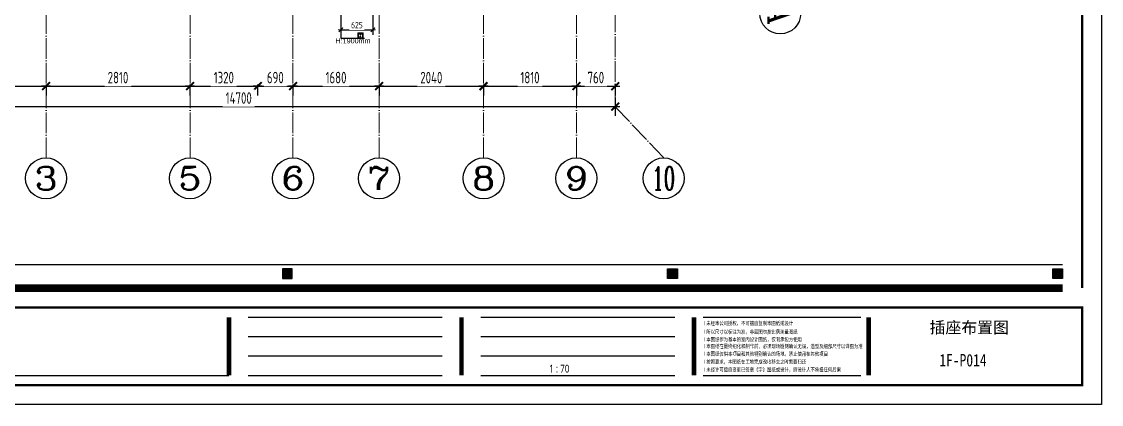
# Model space of a CAD drawing. Header units: inches. Extents: x -50945 to 250244, y -404780 to 18493.
# Drawn here: x 102031 to 123107, y -292400 to -284927 of the extents above; entities that cross this region are included whole.
import ezdxf
from ezdxf.enums import TextEntityAlignment as Align

# ---------------------------------------------------------------- set-up
doc = ezdxf.new("R2010")
doc.units = ezdxf.units.IN
doc.header["$MEASUREMENT"] = 0
doc.linetypes.add('DOTE', pattern=[2.42, 2, -0.2, 0.02, -0.2])
for name, color, linetype in [('0 @ 1 (1)', 7, 'Continuous'), ('15开关布置图-YJ', 2, 'Continuous'), ('AXIS', 1, 'Continuous'), ('AXIS_TEXT', 7, 'Continuous'), ('A图框', 7, 'Continuous'), ('D-ARCHI', 250, 'Continuous'), ('外标注', 50, 'Continuous')]:
    doc.layers.add(name, color=color, linetype=linetype)
for name, color, linetype, lineweight in [('0000插座', 1, 'Continuous', 25), ('0000照明', 241, 'Continuous', 25), ('天棚材质标注', 2, 'Continuous', 5)]:
    doc.layers.add(name, color=color, linetype=linetype, lineweight=lineweight)
doc.styles.add('04.YBC-外标注3.0', font='', dxfattribs={"width": 0.8, "height": 3})
doc.styles.add('05.YBC-内标注2.5', font='', dxfattribs={"width": 0.8, "height": 2.5})
doc.styles.add('_TCH_AXIS', font='COMPLEX', dxfattribs={"bigfont": 'GBCBIG'})
doc.styles.add('COMPLEX', font='COMPLEX')
doc.styles.add('HBA-DIMT', font='ARCHS.SHX', dxfattribs={"width": 0.8})
doc.styles.add('MtXpl_Arial_Unicode_', font='Arial Unicode.ttf')
doc.styles.get("Standard").update_dxf_attribs({"font": 'Arial.ttf'})
doc.styles.add('宋体', font='', dxfattribs={"width": 0.8})
doc.styles.get('04.YBC-外标注3.0').set_extended_font_data('SimSun')
doc.styles.get('05.YBC-内标注2.5').set_extended_font_data('SimSun')
doc.styles.get('宋体').set_extended_font_data('SimSun')
doc.dimstyles.new('HBA_40', dxfattribs={"dimscale": 50, "dimtxt": 2.5, "dimasz": 0.1, "dimexe": 2, "dimexo": 2.5, "dimgap": 0.6, "dimtad": 1, "dimdec": 0, "dimrnd": 5, "dimzin": 0, "dimtxsty": 'HBA-DIMT', "dimblk": 'HBA_DIMENSION_TICK', "dimblk1": 'HBA_DIMENSION_TICK', "dimblk2": 'HBA_DIMENSION_TICK', "dimcen": 0.125, "dimclrd": 44, "dimclre": 44, "dimclrt": 2, "dimadec": 0, "dimazin": 0, "dimtfac": 1, "dimtdec": 0, "dimtix": 1, "dimtmove": 1, "dimatfit": 3, "dimldrblk": 'HBA_Leader_Dot', "dimfxl": 0, "dimtvp": 1, "dimtfill": 1, "dimtolj": 1, "dimtzin": 0, "dimarcsym": 0})

# ---------------------------------------------------------------- blocks, each defined once
blk = doc.blocks.new('HBA_DIMENSION_TICK')
at = {"color": 0, "linetype": 'ByBlock'}
for p, q in [((-10, 0), (0, 0)), ((0, 0), (10, 0))]:
    blk.add_line(p, q, dxfattribs=at)
at = {"color": 50, "linetype": 'ByBlock'}
blk.add_solid([(-10, -7), (-7, -10), (7, 10), (10, 7)], dxfattribs=at)
blk = doc.blocks.new('*D739')
at = {"layer": 'Defpoints', "color": 0, "transparency": 16777216}
for p in [(98919, -285932), (102508, -285932), (102508, -286187)]:
    blk.add_point(p, dxfattribs=at)
at = {"layer": '外标注', "color": 44, "lineweight": -2, "transparency": 16777216}
for p, q in [((98919, -286157), (98919, -286367)), ((98928, -286187), (102499, -286187)), ((102508, -286157), (102508, -286367))]:
    blk.add_line(p, q, dxfattribs=at)
at = {"layer": '外标注', "color": 44, "lineweight": -2, "transparency": 16777216, "xscale": 9, "yscale": 9, "zscale": 9, "rotation": 180}
blk.add_blockref('HBA_DIMENSION_TICK', (98919, -286187), dxfattribs=at)
at = {"layer": '外标注', "color": 44, "lineweight": -2, "transparency": 16777216, "xscale": 9, "yscale": 9, "zscale": 9}
blk.add_blockref('HBA_DIMENSION_TICK', (102508, -286187), dxfattribs=at)
at = {"layer": '外标注', "color": 2, "transparency": 16777216, "insert": (100714, -286020), "char_height": 225, "attachment_point": 5, "style": 'HBA-DIMT', "bg_fill": 3, "box_fill_scale": 1.25, "bg_fill_color": 256, "bg_fill_true_color": 13158600, "bg_fill_transparency": 0}
blk.add_mtext('\\A1;3590', dxfattribs=at)
blk = doc.blocks.new('HBA_Leader_Dot')
at = {"color": 0, "linetype": 'ByBlock'}
blk.add_line((-5, 0), (-10, 0), dxfattribs=at)
at = {"color": 0, "linetype": 'ByBlock', "const_width": 5}
blk.add_lwpolyline([(-2.5, 0, 1), (2.5, 0, 1)], format="xyb", close=True, dxfattribs=at)
blk = doc.blocks.new('*D740')
at = {"layer": 'Defpoints', "color": 0, "transparency": 16777216}
for p in [(102508, -285932), (105318, -285932), (105318, -286187)]:
    blk.add_point(p, dxfattribs=at)
at = {"layer": '外标注', "color": 44, "lineweight": -2, "transparency": 16777216}
for p, q in [((102508, -286157), (102508, -286367)), ((102517, -286187), (105309, -286187)), ((105318, -286157), (105318, -286367))]:
    blk.add_line(p, q, dxfattribs=at)
at = {"layer": '外标注', "color": 44, "lineweight": -2, "transparency": 16777216, "xscale": 9, "yscale": 9, "zscale": 9, "rotation": 180}
blk.add_blockref('HBA_DIMENSION_TICK', (102508, -286187), dxfattribs=at)
at = {"layer": '外标注', "color": 44, "lineweight": -2, "transparency": 16777216, "xscale": 9, "yscale": 9, "zscale": 9}
blk.add_blockref('HBA_DIMENSION_TICK', (105318, -286187), dxfattribs=at)
at = {"layer": '外标注', "color": 2, "transparency": 16777216, "insert": (103913, -286020), "char_height": 225, "attachment_point": 5, "style": 'HBA-DIMT', "bg_fill": 3, "box_fill_scale": 1.25, "bg_fill_color": 256, "bg_fill_true_color": 13158600, "bg_fill_transparency": 0}
blk.add_mtext('\\A1;2810', dxfattribs=at)
blk = doc.blocks.new('*D741')
at = {"layer": 'Defpoints', "color": 0, "transparency": 16777216}
for p in [(105318, -285932), (106638, -285932), (106638, -286187)]:
    blk.add_point(p, dxfattribs=at)
at = {"layer": '外标注', "color": 44, "lineweight": -2, "transparency": 16777216}
for p, q in [((105318, -286157), (105318, -286367)), ((105327, -286187), (106629, -286187)), ((106638, -286157), (106638, -286367))]:
    blk.add_line(p, q, dxfattribs=at)
at = {"layer": '外标注', "color": 44, "lineweight": -2, "transparency": 16777216, "xscale": 9, "yscale": 9, "zscale": 9, "rotation": 180}
blk.add_blockref('HBA_DIMENSION_TICK', (105318, -286187), dxfattribs=at)
at = {"layer": '外标注', "color": 44, "lineweight": -2, "transparency": 16777216, "xscale": 9, "yscale": 9, "zscale": 9}
blk.add_blockref('HBA_DIMENSION_TICK', (106638, -286187), dxfattribs=at)
at = {"layer": '外标注', "color": 2, "transparency": 16777216, "insert": (105978, -286020), "char_height": 225, "attachment_point": 5, "style": 'HBA-DIMT', "bg_fill": 3, "box_fill_scale": 1.25, "bg_fill_color": 256, "bg_fill_true_color": 13158600, "bg_fill_transparency": 0}
blk.add_mtext('\\A1;1320', dxfattribs=at)
blk = doc.blocks.new('*D742')
at = {"layer": 'Defpoints', "color": 0, "transparency": 16777216}
for p in [(106638, -285932), (107328, -285932), (107328, -286187)]:
    blk.add_point(p, dxfattribs=at)
at = {"layer": '外标注', "color": 44, "lineweight": -2, "transparency": 16777216}
for p, q in [((106638, -286157), (106638, -286367)), ((106647, -286187), (107319, -286187)), ((107328, -286157), (107328, -286367))]:
    blk.add_line(p, q, dxfattribs=at)
at = {"layer": '外标注', "color": 44, "lineweight": -2, "transparency": 16777216, "xscale": 9, "yscale": 9, "zscale": 9, "rotation": 180}
blk.add_blockref('HBA_DIMENSION_TICK', (106638, -286187), dxfattribs=at)
at = {"layer": '外标注', "color": 44, "lineweight": -2, "transparency": 16777216, "xscale": 9, "yscale": 9, "zscale": 9}
blk.add_blockref('HBA_DIMENSION_TICK', (107328, -286187), dxfattribs=at)
at = {"layer": '外标注', "color": 2, "transparency": 16777216, "insert": (106983, -286020), "char_height": 225, "attachment_point": 5, "style": 'HBA-DIMT', "bg_fill": 3, "box_fill_scale": 1.25, "bg_fill_color": 256, "bg_fill_true_color": 13158600, "bg_fill_transparency": 0}
blk.add_mtext('\\A1;690', dxfattribs=at)
blk = doc.blocks.new('*D743')
at = {"layer": 'Defpoints', "color": 0, "transparency": 16777216}
for p in [(107328, -285932), (109008, -285932), (109008, -286187)]:
    blk.add_point(p, dxfattribs=at)
at = {"layer": '外标注', "color": 44, "lineweight": -2, "transparency": 16777216}
for p, q in [((107328, -286157), (107328, -286367)), ((107337, -286187), (108999, -286187)), ((109008, -286157), (109008, -286367))]:
    blk.add_line(p, q, dxfattribs=at)
at = {"layer": '外标注', "color": 44, "lineweight": -2, "transparency": 16777216, "xscale": 9, "yscale": 9, "zscale": 9, "rotation": 180}
blk.add_blockref('HBA_DIMENSION_TICK', (107328, -286187), dxfattribs=at)
at = {"layer": '外标注', "color": 44, "lineweight": -2, "transparency": 16777216, "xscale": 9, "yscale": 9, "zscale": 9}
blk.add_blockref('HBA_DIMENSION_TICK', (109008, -286187), dxfattribs=at)
at = {"layer": '外标注', "color": 2, "transparency": 16777216, "insert": (108168, -286020), "char_height": 225, "attachment_point": 5, "style": 'HBA-DIMT', "bg_fill": 3, "box_fill_scale": 1.25, "bg_fill_color": 256, "bg_fill_true_color": 13158600, "bg_fill_transparency": 0}
blk.add_mtext('\\A1;1680', dxfattribs=at)
blk = doc.blocks.new('*D744')
at = {"layer": 'Defpoints', "color": 0, "transparency": 16777216}
for p in [(109008, -285932), (111048, -285932), (111048, -286187)]:
    blk.add_point(p, dxfattribs=at)
at = {"layer": '外标注', "color": 44, "lineweight": -2, "transparency": 16777216}
for p, q in [((109008, -286157), (109008, -286367)), ((109017, -286187), (111039, -286187)), ((111048, -286157), (111048, -286367))]:
    blk.add_line(p, q, dxfattribs=at)
at = {"layer": '外标注', "color": 44, "lineweight": -2, "transparency": 16777216, "xscale": 9, "yscale": 9, "zscale": 9, "rotation": 180}
blk.add_blockref('HBA_DIMENSION_TICK', (109008, -286187), dxfattribs=at)
at = {"layer": '外标注', "color": 44, "lineweight": -2, "transparency": 16777216, "xscale": 9, "yscale": 9, "zscale": 9}
blk.add_blockref('HBA_DIMENSION_TICK', (111048, -286187), dxfattribs=at)
at = {"layer": '外标注', "color": 2, "transparency": 16777216, "insert": (110028, -286020), "char_height": 225, "attachment_point": 5, "style": 'HBA-DIMT', "bg_fill": 3, "box_fill_scale": 1.25, "bg_fill_color": 256, "bg_fill_true_color": 13158600, "bg_fill_transparency": 0}
blk.add_mtext('\\A1;2040', dxfattribs=at)
blk = doc.blocks.new('*D745')
at = {"layer": 'Defpoints', "color": 0, "transparency": 16777216}
for p in [(111048, -285932), (112859, -285932), (112859, -286187)]:
    blk.add_point(p, dxfattribs=at)
at = {"layer": '外标注', "color": 44, "lineweight": -2, "transparency": 16777216}
for p, q in [((111048, -286157), (111048, -286367)), ((111057, -286187), (112850, -286187)), ((112859, -286157), (112859, -286367))]:
    blk.add_line(p, q, dxfattribs=at)
at = {"layer": '外标注', "color": 44, "lineweight": -2, "transparency": 16777216, "xscale": 9, "yscale": 9, "zscale": 9, "rotation": 180}
blk.add_blockref('HBA_DIMENSION_TICK', (111048, -286187), dxfattribs=at)
at = {"layer": '外标注', "color": 44, "lineweight": -2, "transparency": 16777216, "xscale": 9, "yscale": 9, "zscale": 9}
blk.add_blockref('HBA_DIMENSION_TICK', (112859, -286187), dxfattribs=at)
at = {"layer": '外标注', "color": 2, "transparency": 16777216, "insert": (111954, -286020), "char_height": 225, "attachment_point": 5, "style": 'HBA-DIMT', "bg_fill": 3, "box_fill_scale": 1.25, "bg_fill_color": 256, "bg_fill_true_color": 13158600, "bg_fill_transparency": 0}
blk.add_mtext('\\A1;1810', dxfattribs=at)
blk = doc.blocks.new('*D746')
at = {"layer": 'Defpoints', "color": 0, "transparency": 16777216}
for p in [(112859, -285932), (113619, -285932), (113619, -286187)]:
    blk.add_point(p, dxfattribs=at)
at = {"layer": '外标注', "color": 44, "lineweight": -2, "transparency": 16777216}
for p, q in [((112859, -286157), (112859, -286367)), ((112868, -286187), (113610, -286187)), ((113619, -286157), (113619, -286367))]:
    blk.add_line(p, q, dxfattribs=at)
at = {"layer": '外标注', "color": 44, "lineweight": -2, "transparency": 16777216, "xscale": 9, "yscale": 9, "zscale": 9, "rotation": 180}
blk.add_blockref('HBA_DIMENSION_TICK', (112859, -286187), dxfattribs=at)
at = {"layer": '外标注', "color": 44, "lineweight": -2, "transparency": 16777216, "xscale": 9, "yscale": 9, "zscale": 9}
blk.add_blockref('HBA_DIMENSION_TICK', (113619, -286187), dxfattribs=at)
at = {"layer": '外标注', "color": 2, "transparency": 16777216, "insert": (113239, -286020), "char_height": 225, "attachment_point": 5, "style": 'HBA-DIMT', "bg_fill": 3, "box_fill_scale": 1.25, "bg_fill_color": 256, "bg_fill_true_color": 13158600, "bg_fill_transparency": 0}
blk.add_mtext('\\A1;760', dxfattribs=at)
blk = doc.blocks.new('*D747')
at = {"layer": 'Defpoints', "color": 0, "transparency": 16777216}
for p in [(98919, -286187), (113619, -286187), (113619, -286587)]:
    blk.add_point(p, dxfattribs=at)
at = {"layer": '外标注', "color": 44, "lineweight": -2, "transparency": 16777216}
for p, q in [((98919, -286412), (98919, -286767)), ((113619, -286412), (113619, -286767)), ((98928, -286587), (113610, -286587))]:
    blk.add_line(p, q, dxfattribs=at)
at = {"layer": '外标注', "color": 44, "lineweight": -2, "transparency": 16777216, "xscale": 9, "yscale": 9, "zscale": 9, "rotation": 180}
blk.add_blockref('HBA_DIMENSION_TICK', (98919, -286587), dxfattribs=at)
at = {"layer": '外标注', "color": 44, "lineweight": -2, "transparency": 16777216, "xscale": 9, "yscale": 9, "zscale": 9}
blk.add_blockref('HBA_DIMENSION_TICK', (113619, -286587), dxfattribs=at)
at = {"layer": '外标注', "color": 2, "transparency": 16777216, "insert": (106269, -286420), "char_height": 225, "attachment_point": 5, "style": 'HBA-DIMT', "bg_fill": 3, "box_fill_scale": 1.25, "bg_fill_color": 256, "bg_fill_true_color": 13158600, "bg_fill_transparency": 0}
blk.add_mtext('\\A1;14700', dxfattribs=at)
blk = doc.blocks.new('_AXISO')
blk.add_circle((0, 0), 0.5)
at = {"layer": 'AXIS_TEXT', "style": 'COMPLEX', "width": 1.041667}
blk.add_attdef('A', text='', height=0.56, dxfattribs=at).set_placement((-0.25, -0.28), (0.25, -0.28), align=Align.FIT)
blk = doc.blocks.new('gegeg')
at = {"layer": 'A图框'}
h = blk.add_hatch(color=256, dxfattribs=at)
h.dxf.hatch_style = 1
h.paths.add_polyline_path([(147800, -57733), (147975, -57733), (147975, -57558), (147800, -57558)])
h = blk.add_hatch(color=256, dxfattribs=at)
h.dxf.hatch_style = 1
h.paths.add_polyline_path([(154931, -57558), (154756, -57558), (154756, -57733), (154931, -57733)])
h = blk.add_hatch(color=256, dxfattribs=at)
h.dxf.hatch_style = 1
h.paths.add_polyline_path([(161887, -57558), (161712, -57558), (161712, -57733), (161887, -57733)])
for p, q in [((133887, -57482), (161887, -57482)), ((147184, -58433), (150684, -58433)), ((151384, -58433), (154884, -58433)), ((155398, -58433), (158242, -58433)), ((147184, -58783), (150684, -58783)), ((151384, -58783), (154884, -58783)), ((147184, -59133), (150684, -59133)), ((151384, -59133), (154884, -59133)), ((138761, -59483), (146834, -59483)), ((147184, -59483), (150684, -59483)), ((151384, -59483), (154884, -59483)), ((155398, -59483), (158242, -59483))]:
    blk.add_line(p, q, dxfattribs=at)
for points in [[(162587, -39218), (162587, -60008), (133187, -60008), (133187, -39218)], [(147975, -57558), (147800, -57558), (147800, -57733), (147975, -57733)], [(154756, -57558), (154931, -57558), (154931, -57733), (154756, -57733)], [(161712, -57558), (161887, -57558), (161887, -57733), (161712, -57733)]]:
    blk.add_lwpolyline(points, close=True, dxfattribs=at)
for points, const_width in [([(133537, -40125), (133537, -39568), (162237, -39568), (162237, -57908)], 42), ([(161887, -57908), (133887, -57908)], 140), ([(146834, -58433), (146834, -59483)], 84), ([(151034, -58433), (151034, -59483)], 84), ([(155234, -58433), (155234, -59483)], 84), ([(158387, -58433), (158387, -59483)], 84)]:
    blk.add_lwpolyline(points, dxfattribs=dict(at, const_width=const_width))
at = {"layer": 'A图框', "const_width": 42}
blk.add_lwpolyline([(133537, -58258), (162237, -58258), (162237, -59658), (133537, -59658)], close=True, dxfattribs=at)
at = {"layer": '0 @ 1 (1)', "insert": (152579, -59363), "char_height": 175, "width": 3199.54, "attachment_point": 4, "style": '05.YBC-内标注2.5'}
blk.add_mtext('{\\fMicrosoft YaHei|b0|i0|c134|p34;\\H0.8x; 1 : 70}', dxfattribs=at)
at = {"layer": 'A图框', "char_height": 70, "attachment_point": 1, "style": '04.YBC-外标注3.0'}
for s, width, insert in [('{\\fArial Unicode MS|b0|i0|c134|p0;l 未经本公司授权，不可擅自复制本图纸或设计}', 1842.18, (155405, -58508)), ('{\\fArial Unicode MS|b0|i0|c134|p0;l 所以尺寸以标注为准，非蓝图勿按比例测量图纸}', 1906.2, (155405, -58662)), ('{\\fArial Unicode MS|b0|i0|c134|p0;l 本图纸作为基本的室内设计图纸，仅限承包方使用}', 2550.12, (155405, -58801)), ('{\\fArial Unicode MS|b0|i0|c134|p0;l 本图纸在最终细化和制作前，必须现场勘测确认无误，造型及细部尺寸以详图为准}', 3701.19, (155405, -58923)), ('{\\fArial Unicode MS|b0|i0|c134|p0;l 本图纸仅供本项目和其他特别确认的场地，禁止使用在其他项目}', 3008.74, (155405, -59060)), ('{\\fArial Unicode MS|b0|i0|c134|p0;l 按照要求，本图纸在工地完成验收移交之时需要归还}', 1941.8, (155405, -59203)), ('{\\fArial Unicode MS|b0|i0|c134|p0;l 未经许可擅自变更已签章《字》图纸或设计，原设计人不承担任何后果}', 3026.66, (155405, -59346))]:
    blk.add_mtext_dynamic_manual_height_columns(s, width=width, gutter_width=1, heights=[0], dxfattribs=dict(at, insert=insert))
blk = doc.blocks.new('h46jtr')
at = {"lineweight": 0}
for points in [[(4759.4, 50.76), (4763.7, 50.76), (4763.7, 46.46), (4759.4, 46.46)], [(4763.27, 50.33), (4759.83, 50.33), (4759.83, 46.89), (4763.27, 46.89)], [(4760.98, 47.68), (4760.86, 47.61), (4761.13, 47.16), (4761.24, 47.22)], [(4761.03, 49.83), (4761.14, 49.83), (4761.14, 49.26), (4761.03, 49.26)], [(4761.44, 48.58), (4761.59, 48.58), (4761.59, 48), (4761.44, 48)], [(4762.05, 47.68), (4762.16, 47.61), (4761.9, 47.16), (4761.79, 47.22)], [(4761.88, 49.83), (4762, 49.83), (4762, 49.26), (4761.88, 49.26)]]:
    blk.add_lwpolyline(points, close=True, dxfattribs=at)
blk = doc.blocks.new('*D789')
at = {"layer": 'Defpoints', "color": 0, "transparency": 16777216}
for p in [(108263, -284609), (108888, -284609), (108888, -285088)]:
    blk.add_point(p, dxfattribs=at)
at = {"layer": '天棚材质标注', "color": 44, "lineweight": -2, "transparency": 16777216}
for p, q in [((108263, -284734), (108263, -285188)), ((108888, -284734), (108888, -285188)), ((108268, -285088), (108883, -285088))]:
    blk.add_line(p, q, dxfattribs=at)
at = {"layer": '天棚材质标注', "color": 44, "lineweight": -2, "transparency": 16777216, "xscale": 5, "yscale": 5, "zscale": 5, "rotation": 180}
blk.add_blockref('HBA_DIMENSION_TICK', (108263, -285088), dxfattribs=at)
at = {"layer": '天棚材质标注', "color": 44, "lineweight": -2, "transparency": 16777216, "xscale": 5, "yscale": 5, "zscale": 5}
blk.add_blockref('HBA_DIMENSION_TICK', (108888, -285088), dxfattribs=at)
at = {"layer": '天棚材质标注', "color": 2, "transparency": 16777216, "insert": (108576, -284996), "char_height": 125, "attachment_point": 5, "style": 'HBA-DIMT', "bg_fill": 3, "box_fill_scale": 1.25, "bg_fill_color": 256, "bg_fill_true_color": 13158600, "bg_fill_transparency": 0}
blk.add_mtext('\\A1;625', dxfattribs=at)

msp = doc.modelspace()

# ---------------------------------------------------------------- block references
at = {"layer": '0000插座', "color": 8, "lineweight": 5, "xscale": 24.14285714285714, "yscale": 24.14285714285714, "zscale": 24.14285714285714}
msp.add_blockref('h46jtr', (-6312.19, -286375.24), dxfattribs=at)
at = {"layer": 'AXIS'}
ref = msp.add_blockref('_AXISO', (116838.67, -284766.95), dxfattribs=dict(at, xscale=800, yscale=800, zscale=800, rotation=270))
ref.add_attrib('A', 'A', dxfattribs={"layer": 'AXIS_TEXT', "height": 452.55, "rotation": 270, "style": '_TCH_AXIS', "width": 1.166667}).set_placement((116612.4, -284540.68), (116612.4, -284993.23), align=Align.FIT)
ref = msp.add_blockref('_AXISO', (102508.37, -287986.95), dxfattribs=dict(at, xscale=800, yscale=800, zscale=800))
ref.add_attrib('A', '3', dxfattribs={"layer": 'AXIS_TEXT', "height": 452.55, "style": '_TCH_AXIS', "width": 1.5}).set_placement((102282.1, -288213.23), (102734.64, -288213.23), align=Align.FIT)
ref = msp.add_blockref('_AXISO', (105318.37, -287986.95), dxfattribs=dict(at, xscale=800, yscale=800, zscale=800))
ref.add_attrib('A', '5', dxfattribs={"layer": 'AXIS_TEXT', "height": 452.55, "style": '_TCH_AXIS', "width": 1.5}).set_placement((105092.1, -288213.23), (105544.64, -288213.23), align=Align.FIT)
ref = msp.add_blockref('_AXISO', (107328.37, -287986.95), dxfattribs=dict(at, xscale=800, yscale=800, zscale=800))
ref.add_attrib('A', '6', dxfattribs={"layer": 'AXIS_TEXT', "height": 452.55, "style": '_TCH_AXIS', "width": 1.5}).set_placement((107102.1, -288213.23), (107554.64, -288213.23), align=Align.FIT)
ref = msp.add_blockref('_AXISO', (109008.37, -287986.95), dxfattribs=dict(at, xscale=800, yscale=800, zscale=800))
ref.add_attrib('A', '7', dxfattribs={"layer": 'AXIS_TEXT', "height": 452.55, "style": '_TCH_AXIS', "width": 1.5}).set_placement((108782.1, -288213.23), (109234.64, -288213.23), align=Align.FIT)
ref = msp.add_blockref('_AXISO', (111048.37, -287986.95), dxfattribs=dict(at, xscale=800, yscale=800, zscale=800))
ref.add_attrib('A', '8', dxfattribs={"layer": 'AXIS_TEXT', "height": 452.55, "style": '_TCH_AXIS', "width": 1.5}).set_placement((110822.1, -288213.23), (111274.64, -288213.23), align=Align.FIT)
ref = msp.add_blockref('_AXISO', (112858.67, -287986.95), dxfattribs=dict(at, xscale=800, yscale=800, zscale=800))
ref.add_attrib('A', '9', dxfattribs={"layer": 'AXIS_TEXT', "height": 452.55, "style": '_TCH_AXIS', "width": 1.5}).set_placement((112632.4, -288213.23), (113084.95, -288213.23), align=Align.FIT)
ref = msp.add_blockref('_AXISO', (114563.34, -287986.95), dxfattribs=dict(at, xscale=800, yscale=800, zscale=800))
ref.add_attrib('A', '10', dxfattribs={"layer": 'AXIS_TEXT', "height": 452.548, "style": '_TCH_AXIS', "width": 0.724138}).set_placement((114337.06, -288213.23), (114789.61, -288213.23), align=Align.FIT)

# ---------------------------------------------------------------- texts
at = {"color": 253, "insert": (119943.71, -291416.55), "char_height": 242.164, "attachment_point": 1, "style": '宋体'}
msp.add_mtext_dynamic_manual_height_columns('1F-P014', width=66.2668, gutter_width=16.21, heights=[0], dxfattribs=at)
at = {"layer": '0000插座', "insert": (108158.4, -285252.72), "char_height": 100, "width": 2800.5718, "attachment_point": 1, "style": 'MtXpl_Arial_Unicode_'}
msp.add_mtext('H:1900mm', dxfattribs=at)
at = {"layer": 'A图框', "insert": (119753.27, -290784.54), "char_height": 227.0292, "attachment_point": 1}
msp.add_mtext_dynamic_manual_height_columns('{\\fArial Unicode MS|b0|i0|c134|p0;插座布置图}', width=2770.8358, gutter_width=16.21, heights=[0], dxfattribs=at)

# ---------------------------------------------------------------- dimensions: what is measured, and where the dimension line sits
at = {"layer": '外标注'}
dim = msp.add_linear_dim(base=(102508.37, -286186.95), p1=(98918.67, -285931.91), p2=(102508.37, -285931.91), dimstyle='HBA_40', override={"dimscale": 90, "dimfxl": 200, "dimfxlon": 1}, dxfattribs=at)
dim.commit()
dim.dimension.update_dxf_attribs({"geometry": '*D739', "text_midpoint": (100713.52, -286020.45)})

# ---------------------------------------------------------------- leaders
at = {"layer": '0000照明'}
msp.add_leader([(108263.41, -284648.62), (108263.41, -285253.56), (108726.51, -285253.56)], dimstyle='HBA_40', override={"dimtad": 0}, dxfattribs=at)

# ---------------------------------------------------------------- next in the draw order: dimensions: what is measured, and where the dimension line sits
at = {"layer": '外标注'}
dim = msp.add_linear_dim(base=(105318.37, -286186.95), p1=(102508.37, -285931.91), p2=(105318.37, -285931.91), dimstyle='HBA_40', override={"dimscale": 90, "dimfxl": 200, "dimfxlon": 1}, dxfattribs=at)
dim.commit()
dim.dimension.update_dxf_attribs({"geometry": '*D740', "text_midpoint": (103913.37, -286020.45)})

# ---------------------------------------------------------------- next in the draw order: dimensions: what is measured, and where the dimension line sits
dim = msp.add_linear_dim(base=(106638.37, -286186.95), p1=(105318.37, -285931.91), p2=(106638.37, -285931.91), dimstyle='HBA_40', override={"dimscale": 90, "dimfxl": 200, "dimfxlon": 1}, dxfattribs=at)
dim.commit()
dim.dimension.update_dxf_attribs({"geometry": '*D741', "text_midpoint": (105978.37, -286020.45)})

# ---------------------------------------------------------------- next in the draw order: dimensions: what is measured, and where the dimension line sits
dim = msp.add_linear_dim(base=(107328.37, -286186.95), p1=(106638.37, -285931.91), p2=(107328.37, -285931.91), dimstyle='HBA_40', override={"dimscale": 90, "dimfxl": 200, "dimfxlon": 1}, dxfattribs=at)
dim.commit()
dim.dimension.update_dxf_attribs({"geometry": '*D742', "text_midpoint": (106983.37, -286020.45)})

# ---------------------------------------------------------------- next in the draw order: dimensions: what is measured, and where the dimension line sits
dim = msp.add_linear_dim(base=(109008.37, -286186.95), p1=(107328.37, -285931.91), p2=(109008.37, -285931.91), dimstyle='HBA_40', override={"dimscale": 90, "dimfxl": 200, "dimfxlon": 1}, dxfattribs=at)
dim.commit()
dim.dimension.update_dxf_attribs({"geometry": '*D743', "text_midpoint": (108168.37, -286020.45)})

# ---------------------------------------------------------------- next in the draw order: dimensions: what is measured, and where the dimension line sits
dim = msp.add_linear_dim(base=(111048.37, -286186.95), p1=(109008.37, -285931.91), p2=(111048.37, -285931.91), dimstyle='HBA_40', override={"dimscale": 90, "dimfxl": 200, "dimfxlon": 1}, dxfattribs=at)
dim.commit()
dim.dimension.update_dxf_attribs({"geometry": '*D744', "text_midpoint": (110028.37, -286020.45)})

# ---------------------------------------------------------------- next in the draw order: dimensions: what is measured, and where the dimension line sits
dim = msp.add_linear_dim(base=(112858.67, -286186.95), p1=(111048.37, -285931.91), p2=(112858.67, -285931.91), dimstyle='HBA_40', override={"dimscale": 90, "dimfxl": 200, "dimfxlon": 1}, dxfattribs=at)
dim.commit()
dim.dimension.update_dxf_attribs({"geometry": '*D745', "text_midpoint": (111953.52, -286020.45)})

# ---------------------------------------------------------------- next in the draw order: dimensions: what is measured, and where the dimension line sits
dim = msp.add_linear_dim(base=(113618.67, -286186.95), p1=(112858.67, -285931.91), p2=(113618.67, -285931.91), dimstyle='HBA_40', override={"dimscale": 90, "dimfxl": 200, "dimfxlon": 1}, dxfattribs=at)
dim.commit()
dim.dimension.update_dxf_attribs({"geometry": '*D746', "text_midpoint": (113238.67, -286020.45)})

# ---------------------------------------------------------------- next in the draw order: dimensions: what is measured, and where the dimension line sits
dim = msp.add_linear_dim(base=(113618.67, -286586.95), p1=(98918.67, -286186.95), p2=(113618.67, -286186.95), dimstyle='HBA_40', override={"dimscale": 90, "dimfxl": 200, "dimfxlon": 1}, dxfattribs=at)
dim.commit()
dim.dimension.update_dxf_attribs({"geometry": '*D747', "text_midpoint": (106268.67, -286420.45)})

# ---------------------------------------------------------------- next in the draw order: linework, layer by layer
at = {"layer": 'D-ARCHI', "color": 251, "linetype": 'DOTE', "lineweight": 5, "ltscale": 200}
for p, q in [((107328.37, -287586.95), (107328.37, -272638.38)), ((109008.37, -287586.95), (109008.37, -272638.38)), ((113618.67, -286586.95), (113618.67, -272638.38)), ((112858.67, -287586.95), (112858.67, -280058.62)), ((102508.37, -287586.95), (102508.37, -281258.62)), ((105318.37, -287586.95), (105318.37, -281258.62)), ((111048.37, -287586.95), (111048.37, -281258.62)), ((113618.67, -286589.45), (114563.34, -287586.95))]:
    msp.add_line(p, q, dxfattribs=at)

# ---------------------------------------------------------------- next in the draw order: block references
at = {"layer": '15开关布置图-YJ', "color": 2, "xscale": 1.081091401797356, "yscale": 1.081091401797356, "zscale": 1.081091401797356}
msp.add_blockref('gegeg', (-52664.31, -227526.41), dxfattribs=at)

# ---------------------------------------------------------------- next in the draw order: dimensions: what is measured, and where the dimension line sits
at = {"layer": '天棚材质标注', "color": 6}
dim = msp.add_linear_dim(base=(108888.37, -285088.1), p1=(108263.41, -284608.56), p2=(108888.37, -284608.56), dimstyle='HBA_40', dxfattribs=at)
dim.commit()
dim.dimension.update_dxf_attribs({"geometry": '*D789', "text_midpoint": (108575.89, -284995.6)})

doc.saveas('drawing.dxf')
